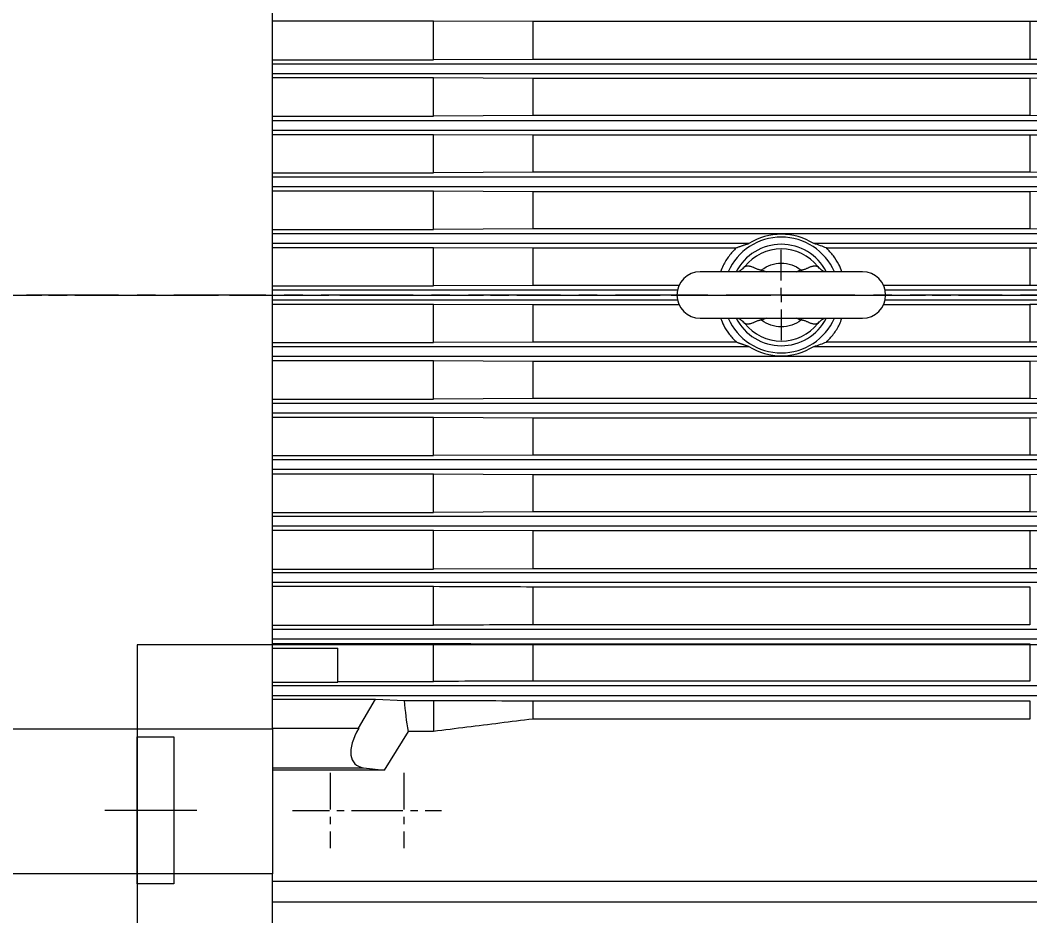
# Model space of a CAD drawing. Header units: inches. Extents: x -48 to 250, y -21 to 207.
# Drawn here: x 19.27 to 32.98, y 113.17 to 125.33 of the extents above; entities that cross this region are included whole.
import ezdxf

# ---------------------------------------------------------------- set-up
doc = ezdxf.new("R2010")
doc.units = ezdxf.units.IN
doc.header["$MEASUREMENT"] = 0
doc.linetypes.add('CENTER', pattern=[2, 1.25, -0.25, 0.25, -0.25])
doc.linetypes.add('CENTERX2', pattern=[0.8, 0.5, -0.1, 0.1, -0.1])
doc.layers.get('Defpoints').update_dxf_attribs({"lineweight": 5})
for name, color, linetype, lineweight in [('Centerline', 5, 'CENTERX2', 5), ('CL', 1, 'CENTER', 5), ('TEXT', 104, 'Continuous', 5)]:
    doc.layers.add(name, color=color, linetype=linetype, lineweight=lineweight)
doc.styles.get("Standard").update_dxf_attribs({"font": 'arial.ttf'})
doc.dimstyles.new('STANDARD 2 PLCS$3', dxfattribs={"dimtxt": 1, "dimasz": 0.5, "dimexe": 0.18, "dimexo": 0.0625, "dimgap": 0.09, "dimtad": 0, "dimtih": 1, "dimtoh": 1, "dimzin": 4, "dimdsep": 46, "dimtxsty": 'Standard', "dimcen": 0.09, "dimaunit": 1, "dimadec": 0, "dimazin": 1, "dimtfac": 1, "dimtofl": 0, "dimtmove": 1, "dimatfit": 3, "dimfxl": 1, "dimtolj": 1, "dimtzin": 4, "dimarcsym": 0})

# ---------------------------------------------------------------- blocks, each defined once
blk = doc.blocks.new('HHI 365TS TOP VIEW')
at = {"color": 7, "linetype": 'Continuous', "lineweight": 5}
for p, q in [((-22.646, -5.892), (-22.646, 5.892)), ((-22.646, 3.725), (-20.461, 3.725)), ((-20.461, 3.725), (-19.111, 3.72)), ((-20.461, 3.193), (-20.461, 3.725)), ((-19.111, 3.72), (-12.362, 3.72)), ((-19.111, 3.72), (-19.111, 3.199)), ((-12.362, 3.72), (-11.012, 3.725)), ((-12.362, 3.72), (-12.362, 3.199)), ((-22.646, 3.193), (-20.461, 3.193)), ((-19.111, 3.199), (-20.461, 3.193)), ((-12.362, 3.199), (-19.111, 3.199)), ((-11.012, 3.193), (-12.362, 3.199)), ((-22.646, 3.14), (-8.709, 3.14)), ((-8.709, 3.002), (-22.646, 3.002)), ((-22.646, 2.953), (-20.461, 2.953)), ((-20.461, 2.953), (-19.111, 2.947)), ((-20.461, 2.429), (-20.461, 2.953)), ((-19.111, 2.947), (-12.362, 2.947)), ((-19.111, 2.947), (-19.111, 2.436)), ((-12.362, 2.947), (-11.012, 2.953)), ((-12.362, 2.947), (-12.362, 2.436)), ((-22.646, 2.429), (-20.461, 2.429)), ((-22.646, 2.372), (-8.709, 2.372)), ((-19.111, 2.436), (-20.461, 2.429)), ((-12.362, 2.436), (-19.111, 2.436)), ((-11.012, 2.429), (-12.362, 2.436)), ((-8.709, 2.234), (-22.646, 2.234)), ((-22.646, 2.181), (-20.461, 2.181)), ((-20.461, 2.181), (-19.111, 2.175)), ((-20.461, 1.66), (-20.461, 2.181)), ((-19.111, 2.175), (-12.362, 2.175)), ((-19.111, 2.175), (-19.111, 1.667)), ((-12.362, 2.175), (-11.012, 2.181)), ((-12.362, 2.175), (-12.362, 1.667)), ((-22.646, 1.66), (-20.461, 1.66)), ((-19.111, 1.667), (-20.461, 1.66)), ((-12.362, 1.667), (-19.111, 1.667)), ((-11.012, 1.66), (-12.362, 1.667)), ((-22.646, 1.604), (-8.709, 1.604)), ((-8.709, 1.467), (-22.646, 1.467)), ((-22.646, 1.414), (-20.461, 1.414)), ((-20.461, 1.414), (-19.111, 1.407)), ((-20.461, 0.89), (-20.461, 1.414)), ((-19.111, 1.407), (-12.362, 1.407)), ((-19.111, 1.407), (-19.111, 0.897)), ((-12.362, 1.407), (-11.012, 1.414)), ((-12.362, 1.407), (-12.362, 0.897)), ((-22.646, 0.89), (-20.461, 0.89)), ((-22.646, 0.837), (-8.709, 0.837)), ((-19.111, 0.897), (-20.461, 0.89)), ((-12.362, 0.897), (-19.111, 0.897)), ((-11.012, 0.89), (-12.362, 0.897)), ((-16.177, 0.699), (-22.646, 0.699)), ((-8.709, 0.699), (-15.295, 0.699)), ((-22.646, 0.647), (-20.461, 0.647)), ((-20.461, 0.647), (-19.111, 0.64)), ((-20.461, 0.124), (-20.461, 0.647)), ((-19.111, 0.64), (-16.348, 0.64)), ((-19.111, 0.64), (-19.111, 0.131)), ((-15.736, 0.197), (-15.736, 0.614)), ((-15.124, 0.64), (-12.362, 0.64)), ((-12.362, 0.64), (-11.012, 0.647)), ((-12.362, 0.64), (-12.362, 0.131)), ((-14.634, 0.315), (-16.839, 0.315)), ((-16.253, 0.361), (-16.231, 0.386)), ((-16.004, 0.341), (-16.015, 0.315)), ((-16.004, 0.341), (-15.936, 0.315)), ((-15.536, 0.315), (-15.469, 0.341)), ((-15.458, 0.315), (-15.469, 0.341)), ((-15.241, 0.386), (-15.22, 0.361)), ((-22.646, 0.124), (-20.461, 0.124)), ((-22.646, 0.069), (-17.146, 0.069)), ((-19.111, 0.131), (-20.461, 0.124)), ((-17.125, 0.131), (-19.111, 0.131)), ((-15.736, 0), (-15.736, 0.098)), ((-12.362, 0.131), (-14.348, 0.131)), ((-14.327, 0.069), (-8.709, 0.069)), ((-11.012, 0.124), (-12.362, 0.131)), ((-17.146, -0.069), (-22.646, -0.069)), ((-22.646, -0.124), (-20.461, -0.124)), ((-20.461, -0.124), (-19.111, -0.131)), ((-20.461, -0.647), (-20.461, -0.124)), ((-19.111, -0.131), (-17.125, -0.131)), ((-19.111, -0.131), (-19.111, -0.64)), ((-15.933, 0), (-16.351, 0)), ((-15.736, 0), (-15.835, 0)), ((-15.736, 0), (-15.736, -0.098)), ((-15.736, 0), (-15.638, 0)), ((-15.539, 0), (-15.122, 0)), ((-14.348, -0.131), (-12.362, -0.131)), ((-8.709, -0.069), (-14.327, -0.069)), ((-11.012, -0.124), (-12.362, -0.131)), ((-12.362, -0.131), (-12.362, -0.64)), ((-15.736, -0.197), (-15.736, -0.614)), ((-16.839, -0.315), (-14.634, -0.315)), ((-16.231, -0.386), (-16.252, -0.361)), ((-16.015, -0.315), (-16.004, -0.341)), ((-15.936, -0.315), (-16.004, -0.341)), ((-15.469, -0.341), (-15.536, -0.315)), ((-15.469, -0.341), (-15.458, -0.315)), ((-15.22, -0.361), (-15.241, -0.386)), ((-22.646, -0.647), (-20.461, -0.647)), ((-19.111, -0.64), (-20.461, -0.647)), ((-16.348, -0.64), (-19.111, -0.64)), ((-12.362, -0.64), (-15.124, -0.64)), ((-11.012, -0.647), (-12.362, -0.64)), ((-22.646, -0.699), (-16.177, -0.699)), ((-15.295, -0.699), (-8.709, -0.699)), ((-8.709, -0.837), (-22.646, -0.837)), ((-22.646, -0.89), (-20.461, -0.89)), ((-20.461, -0.89), (-19.111, -0.897)), ((-20.461, -1.414), (-20.461, -0.89)), ((-19.111, -0.897), (-12.362, -0.897)), ((-19.111, -0.897), (-19.111, -1.407)), ((-12.362, -0.897), (-11.012, -0.89)), ((-12.362, -0.897), (-12.362, -1.407)), ((-22.646, -1.414), (-20.461, -1.414)), ((-22.646, -1.467), (-8.709, -1.467)), ((-19.111, -1.407), (-20.461, -1.414)), ((-12.362, -1.407), (-19.111, -1.407)), ((-11.012, -1.414), (-12.362, -1.407)), ((-8.709, -1.604), (-22.646, -1.604)), ((-22.646, -1.66), (-20.461, -1.66)), ((-20.461, -1.66), (-19.111, -1.667)), ((-20.461, -2.181), (-20.461, -1.66)), ((-19.111, -1.667), (-12.362, -1.667)), ((-19.111, -1.667), (-19.111, -2.175)), ((-12.362, -1.667), (-11.012, -1.66)), ((-12.362, -1.667), (-12.362, -2.175)), ((-22.646, -2.181), (-20.461, -2.181)), ((-19.111, -2.175), (-20.461, -2.181)), ((-12.362, -2.175), (-19.111, -2.175)), ((-11.012, -2.181), (-12.362, -2.175)), ((-22.646, -2.234), (-8.709, -2.234)), ((-8.709, -2.372), (-22.646, -2.372)), ((-22.646, -2.429), (-20.461, -2.429)), ((-20.461, -2.429), (-19.111, -2.436)), ((-20.461, -2.953), (-20.461, -2.429)), ((-19.111, -2.436), (-12.362, -2.436)), ((-19.111, -2.436), (-19.111, -2.947)), ((-12.362, -2.436), (-11.012, -2.429)), ((-12.362, -2.436), (-12.362, -2.947)), ((-22.646, -2.953), (-20.461, -2.953)), ((-22.646, -3.002), (-8.709, -3.002)), ((-19.111, -2.947), (-20.461, -2.953)), ((-12.362, -2.947), (-19.111, -2.947)), ((-11.012, -2.953), (-12.362, -2.947)), ((-8.709, -3.14), (-22.646, -3.14)), ((-22.646, -3.193), (-20.461, -3.193)), ((-20.461, -3.193), (-19.111, -3.199)), ((-20.461, -3.725), (-20.461, -3.193)), ((-19.111, -3.199), (-12.362, -3.199)), ((-19.111, -3.199), (-19.111, -3.72)), ((-12.362, -3.199), (-11.012, -3.193)), ((-12.362, -3.199), (-12.362, -3.72)), ((-22.646, -3.725), (-20.461, -3.725)), ((-22.646, -3.77), (-8.709, -3.77)), ((-19.111, -3.72), (-20.461, -3.725)), ((-12.362, -3.72), (-19.111, -3.72)), ((-11.012, -3.725), (-12.362, -3.72)), ((-8.709, -3.907), (-22.646, -3.907)), ((-22.646, -3.957), (-20.461, -3.957)), ((-20.461, -4.485), (-20.461, -3.957)), ((-19.111, -3.962), (-12.362, -3.962)), ((-19.111, -3.962), (-19.111, -4.48)), ((-12.362, -3.962), (-12.362, -4.48)), ((-22.646, -4.485), (-20.461, -4.485)), ((-12.362, -4.48), (-19.111, -4.48)), ((-22.646, -4.537), (-8.709, -4.537)), ((-8.709, -4.675), (-22.646, -4.675)), ((-22.646, -4.734), (-20.461, -4.734)), ((-22.646, -4.796), (-21.76, -4.796)), ((-21.76, -5.258), (-21.76, -4.796)), ((-20.461, -5.248), (-20.461, -4.734)), ((-19.111, -4.739), (-12.362, -4.739)), ((-19.111, -4.739), (-19.111, -5.244)), ((-12.362, -4.739), (-12.362, -5.244)), ((-22.646, -5.258), (-21.76, -5.258)), ((-22.646, -5.305), (-8.709, -5.305)), ((-21.76, -5.248), (-20.461, -5.248)), ((-12.362, -5.244), (-19.111, -5.244)), ((-8.709, -5.443), (-22.646, -5.443)), ((-22.646, -5.49), (-21.249, -5.49)), ((-21.476, -5.884), (-21.249, -5.49)), ((-21.249, -5.49), (-20.855, -5.507)), ((-20.855, -5.507), (-20.461, -5.507)), ((-20.461, -5.507), (-20.461, -5.927)), ((-19.111, -5.512), (-12.362, -5.512)), ((-19.111, -5.512), (-19.111, -5.76)), ((-12.362, -5.512), (-12.362, -5.76)), ((-29.732, -5.892), (-22.646, -5.892)), ((-22.646, -5.884), (-21.476, -5.884)), ((-22.646, -5.892), (-22.646, -7.861)), ((-12.362, -5.76), (-19.111, -5.76)), ((-20.804, -5.927), (-21.13, -6.455)), ((-20.461, -5.927), (-20.804, -5.927)), ((-22.646, -6.421), (-21.409, -6.421)), ((-21.409, -6.421), (-21.13, -6.455)), ((-21.13, -6.455), (-22.646, -6.455)), ((-22.646, -7.861), (-29.732, -7.861)), ((-22.646, -9.094), (-22.646, -7.861)), ((-22.646, -7.96), (-8.709, -7.96)), ((-22.646, -8.241), (-8.709, -8.241))]:
    blk.add_line(p, q, dxfattribs=at)
for centre, radius, start, end in [((-15.736, 0), 0.826, 57.7539, 122.2461), ((-15.736, 0), 0.787, 23.5782, 156.4218), ((-15.736, 0), 0.689, 27.4671, 152.7971), ((-15.736, 0), 0.627, 37.9236, 142.0764), ((-16.839, 0), 0.315, 90, 270), ((-14.634, 0), 0.315, 270, 90), ((-15.736, 0), 0.787, 203.5782, 336.4218), ((-15.736, 0), 0.689, 207.2029, 332.398), ((-15.736, 0), 0.627, 217.9236, 322.0764), ((-15.736, 0), 0.826, 237.7539, 302.2461)]:
    blk.add_arc(centre, radius, start, end, dxfattribs=at)
for centre, major_axis, start_param, end_param in [((-12.775, 0), (7.333, 7.333), 2.755771, 2.829283), ((-20.992, -5.832), (0.535, 0.535), 2.094395, 3.490659)]:
    blk.add_ellipse(centre, major_axis=major_axis, ratio=0.466308, start_param=start_param, end_param=end_param, dxfattribs=at)
for points, knots in [([(-16.348, 0.64), (-16.343, 0.642), (-16.333, 0.646), (-16.317, 0.652), (-16.302, 0.658), (-16.286, 0.663), (-16.271, 0.669), (-16.255, 0.674), (-16.24, 0.679), (-16.224, 0.685), (-16.208, 0.689), (-16.193, 0.694), (-16.182, 0.697), (-16.177, 0.699)], [0, 0, 0, 0, 0.103995, 0.205368, 0.304119, 0.400251, 0.493765, 0.584664, 0.672948, 0.758622, 0.841686, 0.922145, 1, 1, 1, 1]), ([(-15.124, 0.64), (-15.149, 0.65), (-15.175, 0.659), (-15.231, 0.679), (-15.261, 0.689), (-15.295, 0.699)], [0, 0, 0, 0, 0.5, 0.5, 1, 1, 1, 1]), ([(-16.348, 0.64), (-16.382, 0.604), (-16.45, 0.531), (-16.52, 0.42), (-16.549, 0.344), (-16.56, 0.315)], [0, 0, 0, 0, 0.376948, 0.764816, 1, 1, 1, 1]), ([(-14.913, 0.315), (-14.926, 0.348), (-14.956, 0.426), (-15.027, 0.536), (-15.091, 0.605), (-15.124, 0.64)], [0, 0, 0, 0, 0.275569, 0.63315, 1, 1, 1, 1]), ([(-16.004, 0.341), (-15.927, 0.401), (-15.833, 0.434), (-15.639, 0.434), (-15.545, 0.401), (-15.469, 0.341)], [0, 0, 0, 0, 0.5, 0.5, 1, 1, 1, 1]), ([(-16.252, 0.367), (-16.266, 0.352), (-16.287, 0.33), (-16.324, 0.317), (-16.34, 0.316), (-16.35, 0.315)], [0, 0, 0, 0, 0.434241, 0.653995, 1, 1, 1, 1]), ([(-16.231, 0.386), (-16.23, 0.386), (-16.227, 0.388), (-16.223, 0.39), (-16.219, 0.392), (-16.215, 0.393), (-16.211, 0.395), (-16.206, 0.395), (-16.201, 0.396), (-16.197, 0.397), (-16.19, 0.397), (-16.18, 0.396), (-16.167, 0.394), (-16.154, 0.391), (-16.138, 0.386), (-16.123, 0.38), (-16.107, 0.373), (-16.093, 0.366), (-16.076, 0.359), (-16.059, 0.352), (-16.043, 0.347), (-16.029, 0.344), (-16.016, 0.342), (-16.008, 0.341), (-16.004, 0.341)], [0, 0, 0, 0, 0.029112, 0.057905, 0.086379, 0.114534, 0.142371, 0.169891, 0.197096, 0.223987, 0.250568, 0.31244, 0.375724, 0.432661, 0.500226, 0.580516, 0.62547, 0.693877, 0.750267, 0.816182, 0.875381, 0.917476, 0.958931, 1, 1, 1, 1]), ([(-15.469, 0.341), (-15.466, 0.341), (-15.461, 0.342), (-15.453, 0.343), (-15.446, 0.344), (-15.438, 0.345), (-15.427, 0.348), (-15.413, 0.353), (-15.396, 0.359), (-15.379, 0.366), (-15.365, 0.373), (-15.349, 0.38), (-15.334, 0.386), (-15.318, 0.391), (-15.305, 0.394), (-15.293, 0.396), (-15.281, 0.397), (-15.272, 0.396), (-15.264, 0.395), (-15.256, 0.393), (-15.248, 0.39), (-15.244, 0.387), (-15.241, 0.386)], [0, 0, 0, 0, 0.024875, 0.049859, 0.075011, 0.100386, 0.126041, 0.184933, 0.250531, 0.30697, 0.375525, 0.420078, 0.500086, 0.568001, 0.625285, 0.688118, 0.749579, 0.797618, 0.84667, 0.896747, 0.947856, 1, 1, 1, 1]), ([(-15.123, 0.315), (-15.133, 0.316), (-15.149, 0.317), (-15.185, 0.33), (-15.207, 0.352), (-15.221, 0.367)], [0, 0, 0, 0, 0.345286, 0.565134, 1, 1, 1, 1]), ([(-16.56, -0.315), (-16.547, -0.348), (-16.517, -0.426), (-16.446, -0.536), (-16.381, -0.605), (-16.348, -0.64)], [0, 0, 0, 0, 0.275569, 0.63315, 1, 1, 1, 1]), ([(-16.35, -0.315), (-16.34, -0.316), (-16.324, -0.317), (-16.287, -0.33), (-16.266, -0.352), (-16.252, -0.367)], [0, 0, 0, 0, 0.345286, 0.565134, 1, 1, 1, 1]), ([(-16.004, -0.341), (-16.006, -0.341), (-16.011, -0.342), (-16.019, -0.343), (-16.027, -0.344), (-16.034, -0.345), (-16.045, -0.348), (-16.059, -0.353), (-16.076, -0.359), (-16.093, -0.366), (-16.108, -0.373), (-16.123, -0.38), (-16.139, -0.386), (-16.154, -0.391), (-16.168, -0.394), (-16.18, -0.396), (-16.191, -0.397), (-16.201, -0.396), (-16.209, -0.395), (-16.217, -0.393), (-16.224, -0.39), (-16.229, -0.387), (-16.231, -0.386)], [0, 0, 0, 0, 0.0248748, 0.0498591, 0.0750107, 0.1003862, 0.126041, 0.1849332, 0.2505305, 0.3069713, 0.3755249, 0.4200803, 0.5000863, 0.568001, 0.6252851, 0.6881177, 0.7495793, 0.7976175, 0.8466699, 0.8967472, 0.9478564, 1, 1, 1, 1]), ([(-15.469, -0.341), (-15.545, -0.401), (-15.639, -0.434), (-15.833, -0.434), (-15.927, -0.401), (-16.004, -0.341)], [0, 0, 0, 0, 0.5, 0.5, 1, 1, 1, 1]), ([(-15.241, -0.386), (-15.243, -0.386), (-15.245, -0.388), (-15.249, -0.39), (-15.253, -0.392), (-15.257, -0.393), (-15.262, -0.395), (-15.266, -0.395), (-15.271, -0.396), (-15.276, -0.397), (-15.283, -0.397), (-15.293, -0.396), (-15.305, -0.394), (-15.319, -0.391), (-15.334, -0.386), (-15.349, -0.38), (-15.365, -0.373), (-15.38, -0.366), (-15.396, -0.359), (-15.413, -0.352), (-15.429, -0.347), (-15.444, -0.344), (-15.456, -0.342), (-15.464, -0.341), (-15.469, -0.341)], [0, 0, 0, 0, 0.029112, 0.057905, 0.086379, 0.114534, 0.142371, 0.169891, 0.197096, 0.223987, 0.250568, 0.31244, 0.375724, 0.432661, 0.500226, 0.580516, 0.62547, 0.693877, 0.750267, 0.816182, 0.875381, 0.917476, 0.958931, 1, 1, 1, 1]), ([(-15.221, -0.367), (-15.207, -0.352), (-15.185, -0.33), (-15.148, -0.317), (-15.133, -0.316), (-15.123, -0.315)], [0, 0, 0, 0, 0.434241, 0.653995, 1, 1, 1, 1]), ([(-15.124, -0.64), (-15.091, -0.604), (-15.022, -0.531), (-14.952, -0.42), (-14.924, -0.344), (-14.913, -0.315)], [0, 0, 0, 0, 0.376948, 0.764816, 1, 1, 1, 1]), ([(-16.177, -0.699), (-16.181, -0.698), (-16.19, -0.695), (-16.204, -0.691), (-16.217, -0.687), (-16.23, -0.683), (-16.243, -0.678), (-16.256, -0.674), (-16.269, -0.669), (-16.283, -0.665), (-16.296, -0.66), (-16.309, -0.655), (-16.322, -0.65), (-16.335, -0.645), (-16.344, -0.641), (-16.348, -0.64)], [0, 0, 0, 0, 0.065708, 0.13328, 0.202717, 0.274021, 0.347193, 0.422236, 0.49915, 0.577937, 0.658597, 0.741133, 0.825545, 0.911833, 1, 1, 1, 1]), ([(-15.295, -0.699), (-15.261, -0.689), (-15.231, -0.679), (-15.175, -0.659), (-15.149, -0.65), (-15.124, -0.64)], [0, 0, 0, 0, 0.5, 0.5, 1, 1, 1, 1]), ([(-20.461, -3.957), (-20.234, -3.958), (-19.784, -3.959), (-19.334, -3.961), (-19.111, -3.962)], [0, 0, 0, 0, 0.502523, 1, 1, 1, 1]), ([(-19.111, -4.48), (-19.334, -4.481), (-19.784, -4.482), (-20.234, -4.484), (-20.461, -4.485)], [0, 0, 0, 0, 0.497456, 1, 1, 1, 1]), ([(-20.461, -4.734), (-20.234, -4.735), (-19.784, -4.736), (-19.334, -4.738), (-19.111, -4.739)], [0, 0, 0, 0, 0.502958, 1, 1, 1, 1]), ([(-19.111, -5.244), (-19.334, -5.244), (-19.784, -5.246), (-20.234, -5.248), (-20.461, -5.248)], [0, 0, 0, 0, 0.496973, 1, 1, 1, 1]), ([(-20.461, -5.507), (-20.234, -5.508), (-19.784, -5.509), (-19.334, -5.511), (-19.111, -5.512)], [0, 0, 0, 0, 0.503663, 1, 1, 1, 1]), ([(-19.111, -5.76), (-19.259, -5.778), (-19.558, -5.816), (-20.008, -5.871), (-20.309, -5.909), (-20.461, -5.927)], [0, 0, 0, 0, 0.330077, 0.66341, 1, 1, 1, 1])]:
    blk.add_open_spline(points, degree=3, knots=knots, dxfattribs=at)
at = {"layer": 'Centerline', "linetype": 'CENTERX2', "lineweight": 5, "ltscale": 1.5}
blk.add_line((-34.93, 0), (2.891, 0), dxfattribs=at)
at = {"layer": 'Centerline', "linetype": 'CENTERX2', "lineweight": 5}
for p, q in [((-21.862, -6.488), (-21.862, -7.512)), ((-20.862, -6.488), (-20.862, -7.512)), ((-22.374, -7), (-21.35, -7)), ((-21.374, -7), (-20.35, -7))]:
    blk.add_line(p, q, dxfattribs=at)
blk = doc.blocks.new('*D85')
at = {"layer": 'Defpoints', "color": 0, "linetype": 'Continuous', "ltscale": 3, "transparency": 16777216}
for p in [(54.637, 124.073), (60.928, 119.131)]:
    blk.add_point(p, dxfattribs=at)
at = {"layer": 'TEXT', "color": 0, "linetype": 'Continuous', "lineweight": -2, "ltscale": 3, "transparency": 16777216}
for p, q in [((31.368, 141.958), (31.868, 141.958)), ((31.868, 141.958), (54.244, 124.381)), ((57.782, 121.512), (57.782, 121.692)), ((57.692, 121.602), (57.872, 121.602))]:
    blk.add_line(p, q, dxfattribs=at)
at = {"layer": 'TEXT', "color": 0, "linetype": 'Continuous', "ltscale": 3, "transparency": 16777216}
blk.add_solid([(54.295, 124.447), (54.192, 124.316), (54.637, 124.073)], dxfattribs=at)
at = {"layer": 'TEXT', "color": 0, "linetype": 'Continuous', "lineweight": 5, "ltscale": 3, "transparency": 16777216, "insert": (23.21, 141.958), "char_height": 2, "attachment_point": 5}
blk.add_mtext('\\A1;∅8.00 INLET', dxfattribs=at)
blk = doc.blocks.new('*D86')
at = {"layer": 'Defpoints', "color": 0, "linetype": 'Continuous', "ltscale": 3, "transparency": 16777216}
for p in [(61.328, 126.286), (54.237, 116.917)]:
    blk.add_point(p, dxfattribs=at)
at = {"layer": 'TEXT', "color": 0, "linetype": 'Continuous', "lineweight": -2, "ltscale": 3, "transparency": 16777216}
for p, q in [((57.782, 121.512), (57.782, 121.692)), ((57.692, 121.602), (57.872, 121.602)), ((43.603, 102.866), (53.935, 116.518)), ((43.103, 102.866), (43.603, 102.866))]:
    blk.add_line(p, q, dxfattribs=at)
at = {"layer": 'TEXT', "color": 0, "linetype": 'Continuous', "ltscale": 3, "transparency": 16777216}
blk.add_solid([(53.869, 116.569), (54.002, 116.468), (54.237, 116.917)], dxfattribs=at)
at = {"layer": 'TEXT', "color": 0, "linetype": 'Continuous', "lineweight": 5, "ltscale": 3, "transparency": 16777216, "insert": (35.504, 102.866), "char_height": 2, "attachment_point": 5}
blk.add_mtext('\\A1;∅11.75 B.C.', dxfattribs=at)
blk = doc.blocks.new('*D87')
at = {"layer": 'Defpoints', "color": 0, "linetype": 'Continuous', "ltscale": 3, "transparency": 16777216}
for p in [(55.745, 116.484), (55.324, 115.863)]:
    blk.add_point(p, dxfattribs=at)
at = {"layer": 'TEXT', "color": 0, "linetype": 'Continuous', "lineweight": -2, "ltscale": 3, "transparency": 16777216}
for p, q in [((55.444, 116.174), (55.624, 116.174)), ((55.534, 116.084), (55.534, 116.264)), ((43.455, 98.361), (55.043, 115.45)), ((42.955, 98.361), (43.455, 98.361))]:
    blk.add_line(p, q, dxfattribs=at)
at = {"layer": 'TEXT', "color": 0, "linetype": 'Continuous', "ltscale": 3, "transparency": 16777216}
blk.add_solid([(54.974, 115.496), (55.112, 115.403), (55.324, 115.863)], dxfattribs=at)
at = {"layer": 'TEXT', "color": 0, "linetype": 'Continuous', "lineweight": 5, "ltscale": 3, "transparency": 16777216, "insert": (28.88, 98.361), "char_height": 2, "attachment_point": 5}
blk.add_mtext('\\A1;3/4-10 UNC HOLE, 8X', dxfattribs=at)

msp = doc.modelspace()

# ---------------------------------------------------------------- linework, layer by layer
at = {"lineweight": 5}
for p, q in [((20.856, 116.852), (20.856, 112.352)), ((38.356, 116.852), (20.856, 116.852))]:
    msp.add_line(p, q, dxfattribs=at)
msp.add_lwpolyline([(20.856, 113.602), (20.856, 115.602), (21.356, 115.602), (21.356, 113.602)], close=True, dxfattribs=at)
at = {"layer": 'CL', "color": 5, "lineweight": 5}
for p, q in [((8.156, 121.602), (96.993, 121.602)), ((50.606, 121.602), (19.29, 121.602)), ((21.668, 114.602), (20.308, 114.602))]:
    msp.add_line(p, q, dxfattribs=at)

# ---------------------------------------------------------------- block references
at = {"color": 7, "lineweight": 5}
msp.add_blockref('HHI 365TS TOP VIEW', (45.342, 121.602), dxfattribs=at)

# ---------------------------------------------------------------- dimensions: what is measured, and where the dimension line sits
at = {"layer": 'TEXT', "color": 7, "linetype": 'Continuous', "lineweight": 5, "ltscale": 3}
for p1, p2, text, picture, middle in [((60.928, 119.131), (54.637, 124.073), '<> INLET', '*D85', (31.868, 141.958)), ((61.328, 126.286), (54.237, 116.917), '<> B.C.', '*D86', (43.603, 102.866)), ((55.745, 116.484), (55.324, 115.863), '3/4-10 UNC HOLE, 8X', '*D87', (43.455, 98.361))]:
    dim = msp.add_diameter_dim_2p(p1=p1, p2=p2, text=text, dimstyle='STANDARD 2 PLCS$3', override={"dimtxt": 2}, dxfattribs=at)
    dim.commit()
    dim.dimension.update_dxf_attribs({"geometry": picture, "text_midpoint": middle, "dimtype": 163})

doc.saveas('drawing.dxf')
